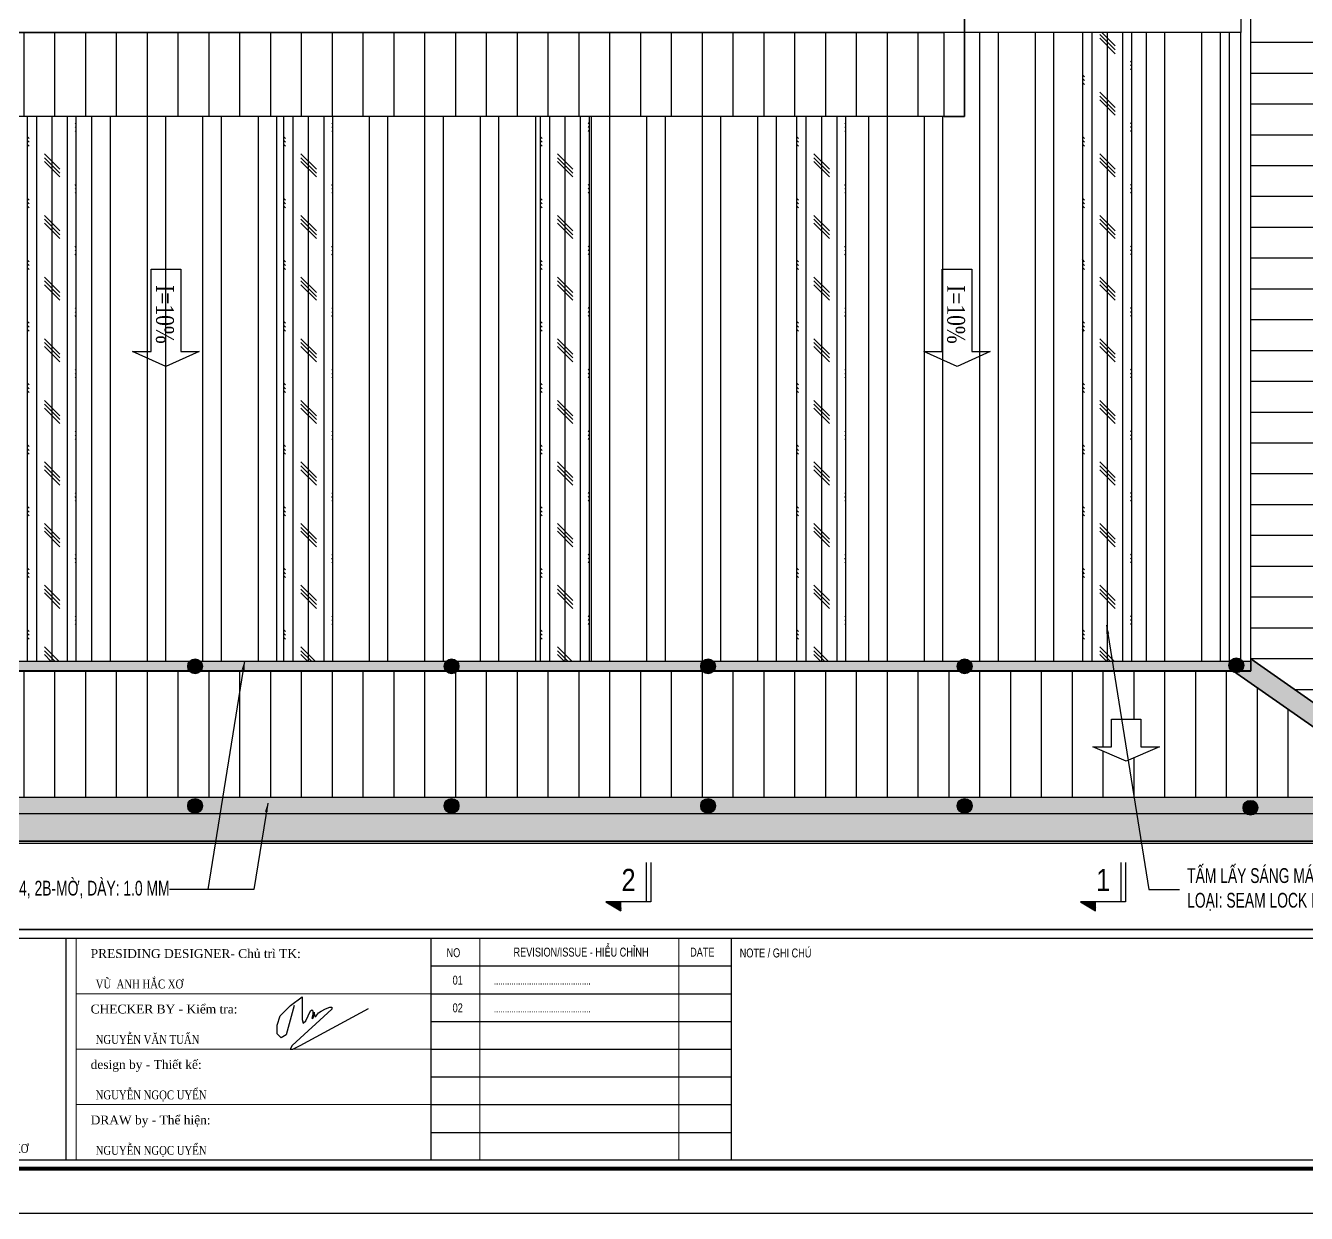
# Model space of a CAD drawing. Header units: inches. Extents: x 315041 to 662841, y -45540 to -35018.
# Drawn here: x 331595.1 to 331854.8, y -36052.2 to -35811.3 of the extents above; entities that cross this region are included whole.
import ezdxf
from ezdxf.enums import TextEntityAlignment as Align

# ---------------------------------------------------------------- set-up
doc = ezdxf.new("R2010")
doc.units = ezdxf.units.IN
doc.header["$MEASUREMENT"] = 0
for name, color, linetype in [('1', 1, 'Continuous'), ('2', 2, 'Continuous'), ('251', 251, 'Continuous'), ('3', 3, 'Continuous'), ('7', 7, 'Continuous'), ('BAO KHUNG', 31, 'Continuous'), ('CAUTAO', 7, 'Continuous'), ('flashing', 6, 'Continuous'), ('ROOFING', 4, 'Continuous'), ('XRF-A-RF PLAN$0$TITLE-TEXT', 130, 'Continuous'), ('XRF-A-RF PLAN$0$TL-Roof', 60, 'Continuous')]:
    doc.layers.add(name, color=color, linetype=linetype)
doc.layers.add('Cover text', color=7, linetype='Continuous', true_color=0x52370f)
for name, color, linetype, lineweight in [('S-Hatch', 8, 'Continuous', 9), ('XRF-A-RF PLAN$0$TL- Brick wall', 132, 'Continuous', 15), ('XRF-A-RF PLAN$0$TL-layout', 140, 'Continuous', 15)]:
    doc.layers.add(name, color=color, linetype=linetype, lineweight=lineweight)
doc.styles.add('hx2', font='VHARIALN.TTF')
doc.styles.add('ST1H', font='vnshxh.shx', dxfattribs={"width": 0.7})
doc.styles.add('ST3', font='times.ttf', dxfattribs={"width": 0.8})
doc.styles.get("Standard").update_dxf_attribs({"font": 'VHARIALN.TTF'})
doc.styles.add('style2', font='VHAVANI.TTF')
doc.styles.add('vntimeh.shx', font='vntimeh.shx', dxfattribs={"width": 0.8, "bigfont": 'bigfont.shx'})
doc.dimstyles.new('3', dxfattribs={"dimtxt": 3.5, "dimasz": 1.8, "dimexe": 1, "dimexo": 0, "dimgap": 1, "dimtad": 1, "dimdec": 0, "dimlfac": 3, "dimzin": 0, "dimdsep": 46, "dimtxsty": 'ST1H', "dimblk": 'OBLIQUE', "dimcen": 1, "dimdle": 1, "dimclrd": 8, "dimclre": 8, "dimclrt": 3, "dimadec": 0, "dimazin": 0, "dimtfac": 1, "dimtdec": 0, "dimtix": 1, "dimtofl": 0, "dimtmove": 1, "dimatfit": 3, "dimfxl": 0.18, "dimtolj": 1, "dimtzin": 0, "dimlwd": -1, "dimlwe": -1, "dimarcsym": 1})
pattern_1 = [(45, (7057.3095, 3085.30204), (-0.2209708691, 0.6629126074), [0, -0.625])]
pattern_2 = [(90, (7057.3095, 3085.302), (-6.25, 1e-15), [])]
pattern_3 = [(90, (7057.31, 3085.302), (-11.25, 2e-15), []), (90, (7061.06, 3089.052), (-11.25, 2e-15), [])]

# ---------------------------------------------------------------- blocks, each defined once
blk = doc.blocks.new('A$C3be9bcc6')
at = {"layer": '1', "color": 5, "lineweight": 30}
blk.add_lwpolyline([(0.81, 8.89), (-0.84, 2.88), (-1.85, 2.33), (-2.68, 3.13), (-2.68, 4.9), (-2.07, 6.74), (0.04, 8.88), (2.4, 10.63), (2.4, 6), (2.65, 5.25), (3.15, 5.75), (4.09, 7.78), (4.36, 8), (4.55, 7.76), (4.55, 6.96), (4.38, 6.24), (4.73, 6.44), (4.87, 7.5), (4.91, 6.81), (4.96, 6.56), (5.3, 6.85), (5.71, 7.36), (6.26, 7.68), (7.16, 8.21), (8.05, 8.54), (8.45, 8.54), (8.45, 8.14), (0.41, 0.75), (0, 0), (0.54, 0), (2.01, 0.75), (15.87, 8.23)], dxfattribs=at)
blk = doc.blocks.new('A$C75D82031')
at = {"layer": '2', "color": 157, "linetype": 'Continuous'}
blk.add_lwpolyline([(0, 420), (594, 420), (594, 0), (0, 0)], close=True, dxfattribs=at)
at = {"layer": '251', "linetype": 'Continuous'}
for p, q in [((285.8, 50.19), (346.77, 50.19)), ((285.8, 44.56), (346.77, 44.56)), ((285.8, 38.94), (346.77, 38.94)), ((285.8, 33.31), (346.77, 33.31)), ((285.8, 27.69), (346.77, 27.69)), ((285.8, 22.06), (346.77, 22.06)), ((285.8, 16.44), (346.77, 16.44))]:
    blk.add_line(p, q, dxfattribs=at)
at = {"layer": '7', "color": 147, "linetype": 'Continuous'}
blk.add_lwpolyline([(12.33, 57.61), (581.67, 57.61), (581.67, 409.19), (12.33, 409.19)], close=True, dxfattribs=at)
at = {"layer": 'BAO KHUNG', "color": 7}
blk.add_line((346.77, 10.81), (346.77, 55.81), dxfattribs=at)
at = {"layer": 'BAO KHUNG', "color": 167, "linetype": 'Continuous', "const_width": 0.871}
blk.add_lwpolyline([(10.59, 9.07), (583.41, 9.07), (583.41, 410.93), (10.59, 410.93)], close=True, dxfattribs=at)
at = {"layer": 'BAO KHUNG', "color": 7}
for points in [[(144.95, 55.81), (285.8, 55.81), (285.8, 10.81), (144.95, 10.81)], [(211.89, 55.81), (474.14, 55.81), (474.14, 10.81), (211.89, 10.81)]]:
    blk.add_lwpolyline(points, close=True, dxfattribs=at)
at = {"layer": 'S-Hatch'}
for p, q in [((213.95, 10.81), (213.95, 55.81)), ((295.73, 55.81), (295.73, 10.81)), ((336.07, 55.81), (336.07, 10.81)), ((285.8, 44.56), (213.95, 44.56)), ((285.8, 33.31), (213.95, 33.31)), ((285.8, 22.06), (213.95, 22.06))]:
    blk.add_line(p, q, dxfattribs=at)
blk.add_blockref('A$C3be9bcc6', (257.32, 33.31))
at = {"layer": 'BAO KHUNG', "color": 7, "linetype": 'Continuous', "width": 0.9}
for s, p in [('REVISION/ISSUE - HIÓU CHØNH', (316.27, 53)), ('NO', (290.4, 52.88)), ('DATE', (340.86, 52.99)), ('01', (291.27, 47.31)), ('02', (291.27, 41.69))]:
    blk.add_text(s, height=1.8, dxfattribs=at).set_placement(p, align=Align.MIDDLE_CENTER)
at = {"layer": 'BAO KHUNG', "color": 7, "linetype": 'Continuous', "style": 'ST3'}
for s, p in [('PRESIDING DESIGNER- Chủ trì TK:', (216.86, 51.8)), ('CHECKER BY - Kiểm tra:', (216.86, 40.55)), ('design by - Thiết kế:', (216.86, 29.3)), ('DRAW by - Thể hiện:', (216.86, 18.05))]:
    blk.add_text(s, height=1.8, dxfattribs=at).set_placement(p)
at = {"layer": 'BAO KHUNG', "color": 7, "linetype": 'Continuous', "width": 0.9}
blk.add_text('NOTE / GHI CHÚ', height=1.8, dxfattribs=at).set_placement((348.44, 51.92))
at = {"layer": 'Cover text', "linetype": 'Continuous', "width": 0.8}
for s, height, style, p in [('VŨ  ANH HẮC XƠ', 1.8, 'ST3', (217.88, 45.63)), ('............................................', 1.5, 'style2', (298.6, 46.4)), ('............................................', 1.5, 'style2', (298.6, 40.78)), ('NGUYỄN VĂN TUẤN', 1.8, 'ST3', (217.88, 34.38)), ('NGUYỄN NGỌC UYỂN', 1.8, 'ST3', (217.88, 23.13)), ('TECHNICAL DESIGN DIRECTOR: VŨ ANH HẮC XƠ', 1.8, 'ST3', (153.63, 12.27)), ('NGUYỄN NGỌC UYỂN', 1.8, 'ST3', (217.88, 11.88))]:
    blk.add_text(s, height=height, dxfattribs=dict(at, style=style)).set_placement(p)
blk = doc.blocks.new('_Oblique')
at = {"color": 0, "linetype": 'ByBlock', "lineweight": -2}
blk.add_line((-0.5, -0.5), (0.5, 0.5), dxfattribs=at)
blk = doc.blocks.new('MC')
at = {"layer": '2'}
h = blk.add_hatch(dxfattribs=at)
h.set_pattern_fill('ANSI31', color=256, style=0)
h.paths.add_polyline_path([(-113.47, 4283.2), (-115.93, 4283.2), (-113.47, 4279.14)])
for p, q in [((-102.86, 4291.26), (-113.47, 4291.26)), ((-113.47, 4291.26), (-113.47, 4279.14)), ((-102.86, 4290.02), (-113.47, 4290.02)), ((-113.47, 4279.14), (-115.93, 4283.2)), ((-115.93, 4283.2), (-113.47, 4283.2))]:
    blk.add_line(p, q, dxfattribs=at)
blk = doc.blocks.new('*U324')
at = {"layer": '1', "xscale": -0.6666666666660603, "yscale": 0.6666666666660603, "zscale": 0.6666666666660603, "rotation": 270}
blk.add_blockref('MC', (-2846.55, -119.97), dxfattribs=at)
at = {"style": 'hx2'}
for tag, p in [('A', (10.34, 84.06)), ('B', (10.28, -193.68))]:
    blk.add_attdef(tag, text='', height=4, dxfattribs=at).set_placement(p, align=Align.CENTER)
blk = doc.blocks.new('*U326')
at = {"layer": '2'}
h = blk.add_hatch(dxfattribs=at)
h.set_pattern_fill('ANSI31', color=256, scale=0.666667, angle=-90, style=0)
h.set_pattern_definition([(315, (-2846.55065, -37.13658), (0.058925565, 0.058925565), [])])
h.paths.add_polyline_path([(8.92, 38.51), (8.92, 40.15), (6.21, 38.51)])
for p, q in [((6.21, 38.51), (8.92, 40.15)), ((8.92, 40.15), (8.92, 38.51)), ((14.29, 38.51), (6.21, 38.51)), ((13.46, 31.43), (13.46, 38.51)), ((14.29, 31.43), (14.29, 38.51))]:
    blk.add_line(p, q, dxfattribs=at)
at = {"layer": '1', "xscale": -0.6666666666660603, "yscale": 0.6666666666660603, "zscale": 0.6666666666660603, "rotation": 270}
blk.add_blockref('MC', (-2846.55, -199.57), dxfattribs=at)
at = {"style": 'hx2'}
for tag, p in [('A', (10.34, 32.61)), ('B', (10.28, -273.28))]:
    blk.add_attdef(tag, text='', height=4, dxfattribs=at).set_placement(p, align=Align.CENTER)

msp = doc.modelspace()

# ---------------------------------------------------------------- hatches: boundary and pattern name
at = {"true_color": 0xfa051e}
h = msp.add_hatch(color=1, dxfattribs=at)
edge = h.paths.add_edge_path()
edge.add_arc((331629.4696, -35941.2821), 1.499, 0, 360)
h = msp.add_hatch(color=1, dxfattribs=at)
edge = h.paths.add_edge_path()
edge.add_arc((331681.4696, -35941.2821), 1.499, 0, 360)
h = msp.add_hatch(color=1, dxfattribs=at)
edge = h.paths.add_edge_path()
edge.add_arc((331733.4696, -35941.2821), 1.499, 0, 360)
h = msp.add_hatch(color=1, dxfattribs=at)
edge = h.paths.add_edge_path()
edge.add_arc((331785.4696, -35941.2821), 1.499, 0, 360)
h = msp.add_hatch(color=1, dxfattribs=at)
edge = h.paths.add_edge_path()
edge.add_arc((331840.5439, -35941.0758), 1.499, 0, 360)
at = {"true_color": 0x26e8e5}
msp.add_hatch(color=4, dxfattribs=at).paths.add_polyline_path([(331839.9823, -35942.2221), (331843.4698, -35942.2221), (331843.4697, -35939.7807), (331880.1725, -35965.4727), (331880.1726, -35967.9045), (331876.6712, -35967.9044)])
at = {"true_color": 0xe7eb14}
h = msp.add_hatch(color=2, dxfattribs=at)
edge = h.paths.add_edge_path()
edge.add_arc((331629.4696, -35969.5757), 1.499, 0, 360)
h = msp.add_hatch(color=2, dxfattribs=at)
edge = h.paths.add_edge_path()
edge.add_arc((331681.4696, -35969.5757), 1.499, 0, 360)
h = msp.add_hatch(color=2, dxfattribs=at)
edge = h.paths.add_edge_path()
edge.add_arc((331733.4696, -35969.5757), 1.499, 0, 360)
h = msp.add_hatch(color=2, dxfattribs=at)
edge = h.paths.add_edge_path()
edge.add_arc((331785.4696, -35969.5757), 1.499, 0, 360)
h = msp.add_hatch(color=2, dxfattribs=at)
edge = h.paths.add_edge_path()
edge.add_arc((331843.4197, -35969.9644), 1.499, 0, 360)
h = msp.add_hatch()
h.set_pattern_fill('ANSI33', color=94, scale=7.5, angle=135, style=0)
h.set_pattern_definition([(180, (7057.3095, 3085.302), (-3e-16, -1.875), []), (180, (7056.372, 3086.2395), (-3e-16, -1.875), [0.9375, -0.46875])])
h.paths.add_polyline_path([(331567.8434, -35971.093), (331567.8434, -35976.7101), (331892.7382, -35976.7101), (331884.7138, -35971.093)])
at = {"layer": 'flashing', "true_color": 0xfa051e}
h = msp.add_hatch(dxfattribs=at)
h.set_pattern_fill('DOTS', color=1, scale=10, angle=45, style=0)
h.set_pattern_definition(pattern_1)
h.paths.add_polyline_path([(331884.7138, -35971.093), (331884.7138, -35679.5988), (331880.1587, -35679.5988), (331880.1726, -35967.9045)])
h.paths.add_polyline_path([(331567.8434, -35971.093), (331884.7138, -35971.093), (331880.1587, -35967.9044), (331567.8434, -35967.9045)])
h = msp.add_hatch(dxfattribs=at)
h.set_pattern_fill('DOTS', color=1, scale=10, angle=45, style=0)
h.set_pattern_definition(pattern_1)
h.paths.add_polyline_path([(331565.4702, -35940.2124), (331843.4697, -35940.222), (331843.4697, -35942.22), (331565.4702, -35942.2104)])
at = {"layer": 'ROOFING'}
h = msp.add_hatch(dxfattribs=at)
h.set_pattern_fill('ANSI31', color=3, scale=50, angle=135, style=0)
h.set_pattern_definition([(180, (7057.3095, 3085.302), (-1e-15, -6.25), [])])
h.paths.add_polyline_path([(331880.1587, -35679.5988), (331843.4698, -35679.5988), (331843.4698, -35939.7808), (331880.1725, -35965.4727)])
h.paths.add_polyline_path([(331865.3036, -35921.9152), (331865.3036, -35918.1652), (331859.6721, -35918.1652), (331859.6721, -35912.1652), (331865.3036, -35912.1652), (331865.3036, -35908.4341), (331868.1778, -35915.1652)], flags=16)
h.paths.add_polyline_path([(331865.3036, -35735.8502), (331865.3036, -35732.1002), (331859.6721, -35732.1002), (331859.6721, -35726.1002), (331865.3036, -35726.1002), (331865.3036, -35722.3691), (331868.1778, -35729.1002)], flags=16)
h = msp.add_hatch(dxfattribs=at)
h.set_pattern_fill('ANSI32', color=256, scale=30, angle=45, style=0)
h.set_pattern_definition(pattern_3)
h.paths.add_polyline_path([(331571.1341, -35940.2126), (331595.3984, -35940.2134), (331595.3984, -35829.7222), (331532.6866, -35829.7222), (331528.4694, -35829.7222), (331528.4694, -35812.7222), (331479.3708, -35812.7222), (331479.3708, -35837.4675), (331567.4688, -35837.4675), (331571.1341, -35837.4675)])
h = msp.add_hatch(dxfattribs=at)
h.set_pattern_fill('ANSI31', color=3, scale=50, angle=45, style=0)
h.set_pattern_definition(pattern_2)
h.paths.add_polyline_path([(331781.2524, -35829.7222), (331781.2524, -35812.7222), (331532.6866, -35812.7222), (331532.6866, -35829.7222)])
h = msp.add_hatch(dxfattribs=at)
h.set_pattern_fill('ANSI32', color=256, scale=30, angle=45, style=0)
h.set_pattern_definition(pattern_3)
h.paths.add_polyline_path([(331699.3984, -35829.7222), (331657.3984, -35829.7222), (331657.3984, -35940.2156), (331699.3984, -35940.217)])
h.paths.add_polyline_path([(331709.3984, -35940.2174), (331751.3984, -35940.2188), (331751.3984, -35829.7222), (331709.3984, -35829.7222)])
h.paths.add_polyline_path([(331761.3984, -35940.2192), (331809.3484, -35940.2208), (331809.3484, -35812.7222), (331785.4696, -35812.7222), (331785.4696, -35829.7222), (331781.2524, -35829.7222), (331761.3984, -35829.7222)])
h.paths.add_polyline_path([(331819.3484, -35940.2212), (331839.0698, -35940.2219), (331839.0698, -35812.7222), (331819.3484, -35812.7222)])
at = {"layer": 'ROOFING', "true_color": 0xe1ec13}
h = msp.add_hatch(dxfattribs=at)
h.set_pattern_fill('CORK', color=2, scale=25, angle=90, style=0)
h.set_pattern_definition([(270, (7420.688, -74882.6415), (-3.125, -2e-16), []), (135, (7422.2505, -74884.204), (6.25, 6.25), [4.4194174, -4.4194174]), (135, (7422.2505, -74884.985), (6.25, 6.25), [4.4194174, -4.4194174]), (135, (7422.2505, -74885.7665), (6.25, 6.25), [4.4194174, -4.4194174])])
h.paths.add_polyline_path([(331809.3484, -35940.2172), (331819.3484, -35940.2172), (331819.3484, -35812.7172), (331809.3484, -35812.7172)])
h = msp.add_hatch(dxfattribs=at)
h.set_pattern_fill('CORK', color=2, scale=25, angle=90, style=0)
h.set_pattern_definition([(270, (7206.738, -74882.6464), (-3.125, -2e-16), []), (135, (7208.3005, -74884.209), (6.25, 6.25), [4.4194174, -4.4194174]), (135, (7208.3005, -74884.99), (6.25, 6.25), [4.4194174, -4.4194174]), (135, (7208.3005, -74885.771), (6.25, 6.25), [4.4194174, -4.4194174])])
h.paths.add_polyline_path([(331595.3984, -35940.2221), (331605.3984, -35940.2221), (331605.3984, -35829.7271), (331595.3984, -35829.7271)])
at = {"layer": 'ROOFING'}
h = msp.add_hatch(dxfattribs=at)
h.set_pattern_fill('ANSI32', color=256, scale=30, angle=45, style=0)
h.set_pattern_definition(pattern_3)
h.paths.add_polyline_path([(331647.3984, -35829.7222), (331605.3984, -35829.7222), (331605.3984, -35940.2138), (331647.3984, -35940.2152)])
at = {"layer": 'ROOFING', "true_color": 0xe1ec13}
h = msp.add_hatch(dxfattribs=at)
h.set_pattern_fill('CORK', color=2, scale=25, angle=90, style=0)
h.set_pattern_definition([(270, (7258.738, -74882.6464), (-3.125, -2e-16), []), (135, (7260.3005, -74884.209), (6.25, 6.25), [4.4194174, -4.4194174]), (135, (7260.3005, -74884.99), (6.25, 6.25), [4.4194174, -4.4194174]), (135, (7260.3005, -74885.771), (6.25, 6.25), [4.4194174, -4.4194174])])
h.paths.add_polyline_path([(331647.3984, -35940.2221), (331657.3984, -35940.2221), (331657.3984, -35829.7271), (331647.3984, -35829.7271)])
h = msp.add_hatch(dxfattribs=at)
h.set_pattern_fill('CORK', color=2, scale=25, angle=90, style=0)
h.set_pattern_definition([(270, (7310.738, -74882.6464), (-3.125, -2e-16), []), (135, (7312.3005, -74884.209), (6.25, 6.25), [4.4194174, -4.4194174]), (135, (7312.3005, -74884.99), (6.25, 6.25), [4.4194174, -4.4194174]), (135, (7312.3005, -74885.771), (6.25, 6.25), [4.4194174, -4.4194174])])
h.paths.add_polyline_path([(331699.3984, -35940.2221), (331709.3984, -35940.2221), (331709.3984, -35829.7271), (331699.3984, -35829.7271)])
h = msp.add_hatch(dxfattribs=at)
h.set_pattern_fill('CORK', color=2, scale=25, angle=90, style=0)
h.set_pattern_definition([(270, (7362.738, -74882.6464), (-3.125, -2e-16), []), (135, (7364.3005, -74884.209), (6.25, 6.25), [4.4194174, -4.4194174]), (135, (7364.3005, -74884.99), (6.25, 6.25), [4.4194174, -4.4194174]), (135, (7364.3005, -74885.771), (6.25, 6.25), [4.4194174, -4.4194174])])
h.paths.add_polyline_path([(331751.3984, -35940.2221), (331761.3984, -35940.2221), (331761.3984, -35829.7271), (331751.3984, -35829.7271)])
at = {"layer": 'ROOFING'}
h = msp.add_hatch(dxfattribs=at)
h.set_pattern_fill('ANSI31', color=3, scale=50, angle=45, style=0)
h.set_pattern_definition(pattern_2)
h.paths.add_polyline_path([(331839.9822, -35942.2221), (331567.8434, -35942.2221), (331567.8434, -35967.9044), (331876.6712, -35967.9044)])
h.paths.add_polyline_path([(331824.9449, -35957.6128), (331818.2139, -35960.487), (331811.4639, -35957.6128), (331815.2139, -35957.6128), (331815.2139, -35951.9813), (331821.2139, -35951.9813), (331821.2139, -35957.6128)], flags=16)
h.paths.add_polyline_path([(331593.038, -35957.6128), (331586.307, -35960.487), (331579.557, -35957.6128), (331583.307, -35957.6128), (331583.307, -35951.9813), (331589.307, -35951.9813), (331589.307, -35957.6128)], flags=16)

# ---------------------------------------------------------------- linework, layer by layer
at = {"color": 8}
for points in [[(331403.7734, -35643.0427), (331973.1113, -35643.0427), (331973.1113, -35994.6225), (331403.7734, -35994.6225)], [(331567.8434, -35942.2221), (331839.9822, -35942.2221), (331876.6712, -35967.9044), (331567.8434, -35967.9044)]]:
    msp.add_lwpolyline(points, close=True, dxfattribs=at)
at = {"color": 4, "true_color": 0x26e8e5}
msp.add_lwpolyline([(331843.4697, -35679.5988), (331880.1725, -35679.5988), (331880.1725, -35965.4727), (331843.4698, -35939.7808)], close=True, dxfattribs=at)
msp.add_lwpolyline([(331839.9823, -35942.2221), (331843.4698, -35942.2221), (331843.4697, -35939.7807), (331880.1725, -35965.4727), (331880.1726, -35967.9045), (331876.6712, -35967.9044), (331839.9823, -35942.2221)], dxfattribs=at)
at = {"color": 94}
msp.add_lwpolyline([(331567.8434, -35971.093), (331884.7138, -35971.093), (331892.7382, -35976.7101), (331567.8434, -35976.7101)], close=True, dxfattribs=at)
at = {"color": 1, "true_color": 0xfa051e}
for centre in [(331629.4696, -35941.2821), (331681.4696, -35941.2821), (331733.4696, -35941.2821), (331785.4696, -35941.2821), (331840.5439, -35941.0758)]:
    msp.add_circle(centre, 1.499, dxfattribs=at)
at = {"color": 2, "true_color": 0xe7eb14}
for centre in [(331629.4696, -35969.5757), (331681.4696, -35969.5757), (331733.4696, -35969.5757), (331785.4696, -35969.5757), (331843.4197, -35969.9644)]:
    msp.add_circle(centre, 1.499, dxfattribs=at)
at = {"layer": 'CAUTAO', "color": 3}
for points in [[(331623.5671, -35880.4877), (331616.8171, -35877.4106), (331620.5671, -35877.4106), (331620.5671, -35860.714), (331626.5671, -35860.714), (331626.5671, -35877.4106), (331630.2981, -35877.4106), (331623.5671, -35880.4877)], [(331783.9439, -35880.4877), (331777.1939, -35877.4106), (331780.9439, -35877.4106), (331780.9439, -35860.714), (331786.9439, -35860.714), (331786.9439, -35877.4106), (331790.6749, -35877.4106), (331783.9439, -35880.4877)], [(331818.2139, -35960.487), (331811.4639, -35957.6128), (331815.2139, -35957.6128), (331815.2139, -35951.9813), (331821.2139, -35951.9813), (331821.2139, -35957.6128), (331824.9449, -35957.6128), (331818.2139, -35960.487)]]:
    msp.add_lwpolyline(points, dxfattribs=at)
at = {"layer": 'flashing'}
for points in [[(331781.2524, -35812.7222), (331781.2524, -35829.7222), (331785.4696, -35829.7222), (331785.4696, -35789.7222), (331781.2524, -35789.7222), (331781.2524, -35806.7222)], [(331785.4696, -35812.7222), (331528.4694, -35812.7222), (331528.4694, -35806.7222), (331785.4696, -35806.7222)], [(331785.4696, -35806.7222), (331841.4697, -35806.7222), (331841.4697, -35812.7222), (331785.4696, -35812.7222)]]:
    msp.add_lwpolyline(points, dxfattribs=at)
for points in [[(331841.4697, -35812.7222), (331839.0698, -35812.7222), (331839.0698, -35940.2221), (331841.4697, -35940.2221)], [(331565.4688, -35977.2221), (331565.4688, -35976.7101), (331892.7382, -35976.7101), (331893.4697, -35977.2221)]]:
    msp.add_lwpolyline(points, close=True, dxfattribs=at)
at = {"layer": 'flashing', "color": 1, "true_color": 0xfa051e}
for points in [[(331565.4702, -35940.2124), (331843.4697, -35940.222), (331843.4697, -35942.22), (331565.4702, -35942.2104)], [(331567.8434, -35971.093), (331884.7138, -35971.093), (331880.1587, -35967.9044), (331567.8434, -35967.9045)]]:
    msp.add_lwpolyline(points, close=True, dxfattribs=at)
at = {"layer": 'ROOFING', "color": 3}
for points in [[(331528.4694, -35789.7222), (331785.4696, -35789.7222), (331785.4696, -35829.7222), (331528.4694, -35829.7222)], [(331532.6866, -35812.7222), (331781.2524, -35812.7222), (331781.2524, -35829.7222), (331532.6866, -35829.7222)]]:
    msp.add_lwpolyline(points, close=True, dxfattribs=at)
at = {"layer": 'ROOFING', "color": 2, "true_color": 0xe1ec13}
for points in [[(331809.3484, -35940.2172), (331819.3484, -35940.2172), (331819.3484, -35812.7172), (331809.3484, -35812.7172)], [(331595.3984, -35940.2221), (331605.3984, -35940.2221), (331605.3984, -35829.7271), (331595.3984, -35829.7271)], [(331647.3984, -35940.2221), (331657.3984, -35940.2221), (331657.3984, -35829.7271), (331647.3984, -35829.7271)], [(331699.3984, -35940.2221), (331709.3984, -35940.2221), (331709.3984, -35829.7271), (331699.3984, -35829.7271)], [(331751.3984, -35940.2221), (331761.3984, -35940.2221), (331761.3984, -35829.7271), (331751.3984, -35829.7271)]]:
    msp.add_lwpolyline(points, close=True, dxfattribs=at)
at = {"layer": 'XRF-A-RF PLAN$0$TITLE-TEXT', "lineweight": 0, "ltscale": 1e-09}
for p, q in [((331841.4697, -35940.2221), (331841.4697, -35679.2222)), ((331841.4697, -35940.2221), (331841.4697, -35812.7222)), ((331565.4688, -35940.2221), (331841.4697, -35940.2221)), ((331565.4688, -35940.2221), (331841.4697, -35940.2221))]:
    msp.add_line(p, q, dxfattribs=at)
at = {"layer": 'XRF-A-RF PLAN$0$TL- Brick wall', "lineweight": 0, "ltscale": 1e-09}
msp.add_line((331843.4698, -35942.2221), (331843.4698, -35677.2242), dxfattribs=at)
at = {"layer": 'XRF-A-RF PLAN$0$TL-layout', "lineweight": 0}
for p, q in [((331843.4698, -35942.2221), (331843.4697, -35677.2221)), ((331565.4688, -35942.2221), (331843.4698, -35942.2221))]:
    msp.add_line(p, q, dxfattribs=at)
at = {"layer": 'XRF-A-RF PLAN$0$TL-Roof', "lineweight": 0, "ltscale": 1e-09}
for p, q in [((331530.4694, -35812.7222), (331785.4696, -35812.7222)), ((331785.4696, -35812.7222), (331841.4697, -35812.7222)), ((331819.3484, -35812.7222), (331809.3484, -35812.7222)), ((331595.3984, -35940.2221), (331605.3984, -35940.2221)), ((331647.3984, -35940.2221), (331657.3984, -35940.2221)), ((331699.3984, -35940.2221), (331709.3984, -35940.2221)), ((331751.3984, -35940.2221), (331761.3984, -35940.2221)), ((331809.3484, -35940.2221), (331819.3484, -35940.2221))]:
    msp.add_line(p, q, dxfattribs=at)

# ---------------------------------------------------------------- block references
at = {"color": 1}
msp.add_blockref('A$C75D82031', (331391.4424, -36052.2326), dxfattribs=at)
ref = msp.add_blockref('*U324', (331705.779, -35768.9644), dxfattribs=dict(xscale=1.125, yscale=1.125, zscale=1.125))
ref.add_attrib('B', '2', dxfattribs={"height": 4.5, "style": 'hx2'}).set_placement((331717.3452, -35986.8504), align=Align.CENTER)
ref = msp.add_blockref('*U324', (331802.0027, -35768.9644), dxfattribs=dict(xscale=1.125, yscale=1.125, zscale=1.125))
ref.add_attrib('B', '1', dxfattribs={"height": 4.5, "style": 'hx2'}).set_placement((331813.5689, -35986.8504), align=Align.CENTER)
ref = msp.add_blockref('*U326', (331598.0761, -35904.4957), dxfattribs=dict(xscale=1.125, yscale=1.125, zscale=1.125, rotation=90))
ref.add_attrib('B', '7', dxfattribs={"height": 4.2438, "style": 'hx2'}).set_placement((331905.5141, -35892.9295), align=Align.TOP_RIGHT)
ref.add_attrib('A', '7', dxfattribs={"height": 4.5, "style": 'hx2'}).set_placement((331561.3927, -35892.8671), align=Align.TOP_RIGHT)

# ---------------------------------------------------------------- texts
at = {"layer": 'CAUTAO', "color": 3, "char_height": 3.6, "attachment_point": 5, "rotation": 270, "style": 'vntimeh.shx'}
for insert in [(331623.3349, -35869.909), (331783.7117, -35869.909)]:
    msp.add_mtext('\\A1;i=10%', dxfattribs=dict(at, insert=insert))

# ---------------------------------------------------------------- leaders
at = {"color": 9}
for points in [[(331814.2116, -35932.9288), (331822.8479, -35986.5486), (331830.5777, -35986.5486)], [(331639.4909, -35940.215), (331632.0281, -35986.5486), (331624.2983, -35986.5486)]]:
    msp.add_leader(points, dimstyle='3', override={"dimgap": 1, "dimtad": 0}, dxfattribs=at)

# ---------------------------------------------------------------- next in the draw order: texts
at = {"layer": '3', "char_height": 3, "style": 'ST1H', "bg_fill": 2}
for s, insert, attachment_point in [('\\A1;TÊM LÊY S¸NG M¸I: nAM VIÖT-COMPOSITE-OPAL\\PLO¹I: SEAM LOCK K500, DµY: 2.0 MM ', (331830.5777, -35986.5486), 4), ('\\A1;m¸ng xèi: inox sus 304, 2b-mê, dµy: 1.0 mm', (331624.2983, -35986.5486), 6)]:
    msp.add_mtext(s, dxfattribs=dict(at, insert=insert, attachment_point=attachment_point))

# ---------------------------------------------------------------- next in the draw order: leaders
at = {"color": 9}
msp.add_leader([(331644.1977, -35969.0352), (331641.3769, -35986.5486), (331624.2983, -35986.5486)], dimstyle='3', override={"dimgap": 1, "dimtad": 0}, dxfattribs=at)

doc.saveas('drawing.dxf')
